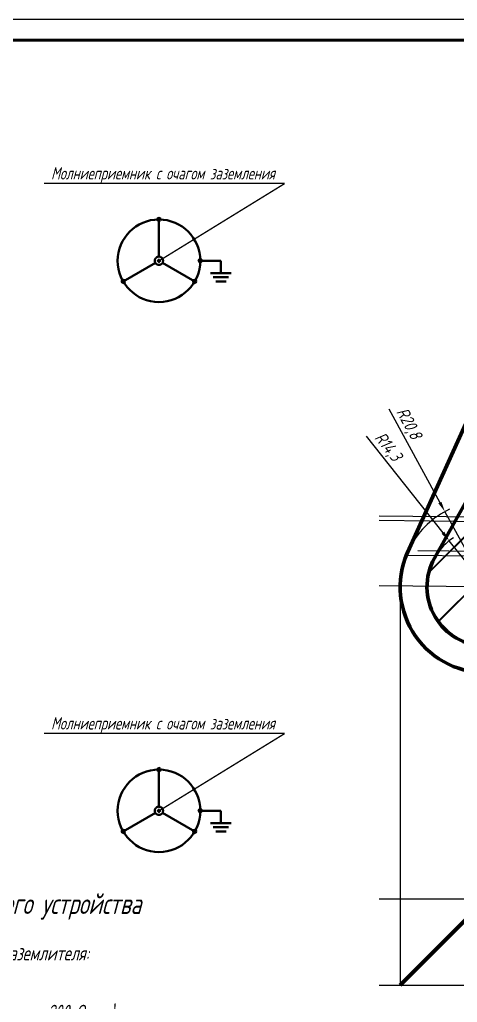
# Model space of a CAD drawing. Header units: millimetres. Extents: x -10490 to 5162, y -5053 to 76.
# Drawn here: x -7217.8 to -7111.8, y -632.2 to -394.1 of the extents above; entities that cross this region are included whole.
import ezdxf
from ezdxf import colors
from ezdxf.entities.mleader import LeaderData, LeaderLine
from ezdxf.math import Vec2, Vec3

# ---------------------------------------------------------------- set-up
doc = ezdxf.new("R2010")
doc.units = ezdxf.units.MM
doc.linetypes.add('gost6', pattern=[12, 8, -1.5, 1, -1.5])
doc.layers.get('Defpoints').update_dxf_attribs({"color": 33})
for name, color, linetype, lineweight in [('Заземление (Вновь)', 6, 'gost6', 50), ('КаБель силовой (Сущ)', 1, 'Continuous', 25), ('Линия выноска', 137, 'Continuous', 25), ('Рамка толстая', 7, 'Continuous', 60), ('Рамка тонкая', 5, 'Continuous', 25), ('Текст', 2, 'Continuous', 25)]:
    doc.layers.add(name, color=color, linetype=linetype, lineweight=lineweight)
doc.styles.add('gost shx', font='gost.shx', dxfattribs={"oblique": 15})
doc.styles.add('SIMPLEX', font='simplex.shx', dxfattribs={"width": 0.7, "oblique": 15})
doc.dimstyles.new('ISO-25', dxfattribs={"dimtxt": 3, "dimasz": 2.5, "dimexe": 1.25, "dimexo": 0.625, "dimtad": 1, "dimtxsty": 'gost shx', "dimcen": 2.5, "dimclrt": 2, "dimadec": 0, "dimazin": 0, "dimtfac": 1, "dimtmove": 0, "dimatfit": 3, "dimfxl": 1, "dimarcsym": 0})

# ---------------------------------------------------------------- blocks, each defined once
blk = doc.blocks.new('A$C0CDB385D')
at = {"layer": 'Рамка толстая'}
blk.add_line((589, 415), (20, 415), dxfattribs=at)
at = {"layer": 'Рамка тонкая'}
blk.add_line((594, 420), (0, 420), dxfattribs=at)
blk = doc.blocks.new('_None')
blk = doc.blocks.new('*D585')
at = {"layer": 'Defpoints', "color": 0, "transparency": 16777216}
for p in [(-7113.77, -520.39), (-7104.87, -531.58)]:
    blk.add_point(p, dxfattribs=at)
at = {"layer": 'КаБель силовой (Сущ)', "color": 0, "lineweight": -2, "transparency": 16777216}
for p, q in [((-7133.9, -495.08), (-7115.33, -518.43)), ((-7104.87, -531.58), (-7113.77, -520.39))]:
    blk.add_line(p, q, dxfattribs=at)
blk.add_arc((-7104.87, -531.58), 14.3, 123.4938, 148.4346, dxfattribs=at)
at = {"layer": 'КаБель силовой (Сущ)', "color": 0, "transparency": 16777216}
blk.add_solid([(-7115, -518.17), (-7115.66, -518.69), (-7113.77, -520.39)], dxfattribs=at)
at = {"layer": 'КаБель силовой (Сущ)', "color": 2, "transparency": 16777216, "insert": (-7128.79, -497.74), "char_height": 3, "attachment_point": 5, "rotation": 308.5022, "style": 'gost shx'}
blk.add_mtext('R14,3', dxfattribs=at)
blk = doc.blocks.new('*D586')
at = {"layer": 'Defpoints', "color": 0, "transparency": 16777216}
for p in [(-7114.84, -513.32), (-7104.87, -531.58)]:
    blk.add_point(p, dxfattribs=at)
at = {"layer": 'КаБель силовой (Сущ)', "color": 0, "lineweight": -2, "transparency": 16777216}
for p, q in [((-7128.43, -488.45), (-7116.04, -511.13)), ((-7104.87, -531.58), (-7114.84, -513.32))]:
    blk.add_line(p, q, dxfattribs=at)
blk.add_arc((-7104.87, -531.58), 20.8, 115.2066, 151.2837, dxfattribs=at)
at = {"layer": 'КаБель силовой (Сущ)', "color": 0, "transparency": 16777216}
blk.add_solid([(-7115.68, -510.93), (-7116.41, -511.33), (-7114.84, -513.32)], dxfattribs=at)
at = {"layer": 'КаБель силовой (Сущ)', "color": 2, "transparency": 16777216, "insert": (-7123.78, -492.07), "char_height": 3, "attachment_point": 5, "rotation": 298.6499, "style": 'gost shx'}
blk.add_mtext('R20,8', dxfattribs=at)

msp = doc.modelspace()

# ---------------------------------------------------------------- hatches: boundary and pattern name
at = {"layer": 'Заземление (Вновь)', "linetype": 'ByBlock'}
h = msp.add_hatch(color=256, dxfattribs=at)
h.paths.add_polyline_path([(-7184.07053, -442.1544), (-7184.07053, -442.5544), (-7183.67053, -442.5544, 0.414213562)])
h.paths.add_polyline_path([(-7184.07053, -442.1544, 0.414213562), (-7184.47053, -442.5544), (-7184.07053, -442.5544)])
h.paths.add_polyline_path([(-7183.67053, -442.5544), (-7184.07053, -442.5544), (-7184.47053, -442.5544, 1)])
at = {"layer": 'Заземление (Вновь)'}
h = msp.add_hatch(color=256, dxfattribs=at)
edge = h.paths.add_edge_path()
edge.add_arc((-7184.07053, -452.5544), 0.40452, 0, 360)
at = {"layer": 'Заземление (Вновь)', "linetype": 'ByBlock'}
h = msp.add_hatch(color=256, dxfattribs=at)
h.paths.add_polyline_path([(-7174.07053, -452.1544), (-7174.07053, -452.5544), (-7173.67053, -452.5544, 0.414213562)])
h.paths.add_polyline_path([(-7174.07053, -452.1544, 0.414213562), (-7174.47053, -452.5544), (-7174.07053, -452.5544)])
h.paths.add_polyline_path([(-7173.67053, -452.5544), (-7174.07053, -452.5544), (-7174.47053, -452.5544, 1)])
h = msp.add_hatch(color=256, dxfattribs=at)
h.paths.add_polyline_path([(-7192.73079, -457.1544), (-7192.73079, -457.5544), (-7192.33079, -457.5544, 0.414213562)])
h.paths.add_polyline_path([(-7192.73079, -457.1544, 0.414213562), (-7193.13079, -457.5544), (-7192.73079, -457.5544)])
h.paths.add_polyline_path([(-7192.33079, -457.5544), (-7192.73079, -457.5544), (-7193.13079, -457.5544, 1)])
h = msp.add_hatch(color=256, dxfattribs=at)
h.paths.add_polyline_path([(-7175.41028, -457.1544), (-7175.41028, -457.5544), (-7175.01028, -457.5544, 0.414213562)])
h.paths.add_polyline_path([(-7175.41028, -457.1544, 0.414213562), (-7175.81028, -457.5544), (-7175.41028, -457.5544)])
h.paths.add_polyline_path([(-7175.01028, -457.5544), (-7175.41028, -457.5544), (-7175.81028, -457.5544, 1)])
h = msp.add_hatch(color=256, dxfattribs=at)
h.paths.add_polyline_path([(-7184.07053, -575.39343), (-7184.07053, -575.79343), (-7183.67053, -575.79343, 0.414213562)])
h.paths.add_polyline_path([(-7184.07053, -575.39343, 0.414213562), (-7184.47053, -575.79343), (-7184.07053, -575.79343)])
h.paths.add_polyline_path([(-7183.67053, -575.79343), (-7184.07053, -575.79343), (-7184.47053, -575.79343, 1)])
at = {"layer": 'Заземление (Вновь)'}
h = msp.add_hatch(color=256, dxfattribs=at)
edge = h.paths.add_edge_path()
edge.add_arc((-7184.07053, -585.79343), 0.40452, 0, 360)
at = {"layer": 'Заземление (Вновь)', "linetype": 'ByBlock'}
h = msp.add_hatch(color=256, dxfattribs=at)
h.paths.add_polyline_path([(-7174.07053, -585.39343), (-7174.07053, -585.79343), (-7173.67053, -585.79343, 0.414213562)])
h.paths.add_polyline_path([(-7174.07053, -585.39343, 0.414213562), (-7174.47053, -585.79343), (-7174.07053, -585.79343)])
h.paths.add_polyline_path([(-7173.67053, -585.79343), (-7174.07053, -585.79343), (-7174.47053, -585.79343, 1)])
h = msp.add_hatch(color=256, dxfattribs=at)
h.paths.add_polyline_path([(-7192.73079, -590.39343), (-7192.73079, -590.79343), (-7192.33079, -590.79343, 0.414213562)])
h.paths.add_polyline_path([(-7192.73079, -590.39343, 0.414213562), (-7193.13079, -590.79343), (-7192.73079, -590.79343)])
h.paths.add_polyline_path([(-7192.33079, -590.79343), (-7192.73079, -590.79343), (-7193.13079, -590.79343, 1)])
h = msp.add_hatch(color=256, dxfattribs=at)
h.paths.add_polyline_path([(-7175.41028, -590.39343), (-7175.41028, -590.79343), (-7175.01028, -590.79343, 0.414213562)])
h.paths.add_polyline_path([(-7175.41028, -590.39343, 0.414213562), (-7175.81028, -590.79343), (-7175.41028, -590.79343)])
h.paths.add_polyline_path([(-7175.01028, -590.79343), (-7175.41028, -590.79343), (-7175.81028, -590.79343, 1)])
at = {"layer": 'КаБель силовой (Сущ)'}
h = msp.add_hatch(dxfattribs=at)
h.set_pattern_fill('JIS_LC_20', color=4, scale=0.5, style=0)
h.set_pattern_definition([(45, (-25782.101, 4369.443), (-7.071068, 7.071068), []), (45, (-25781.901, 4369.443), (-7.071068, 7.071068), [])])
h.paths.add_polyline_path([(-7117.37181, -524.63147), (-7098.41593, -490.52016), (-7085.3855, -453.73544, -0.454581427), (-7065.35007, -445.80174), (-7029.74799, -464.16835), (-6990.06161, -467.0407, -0.70653205), (-6982.91412, -493.03291), (-7014.35558, -514.95913), (-7042.03858, -542.21913, -0.199138009), (-7052.19456, -546.32943), (-7104.99467, -545.87709, -0.569062781)])

# ---------------------------------------------------------------- linework, layer by layer
at = {"color": 5, "lineweight": 80}
msp.add_line((-7124.21968, -523.94128), (-7090.86837, -449.96178), dxfattribs=at)
at = {"color": 6, "lineweight": 80}
for p, q in [((-7098.41593, -490.52016), (-7117.37181, -524.63147)), ((-7104.87216, -607.19655), (-7125.67216, -627.99655))]:
    msp.add_line(p, q, dxfattribs=at)
at = {"color": 5, "lineweight": 80}
msp.add_arc((-7104.87216, -531.57761), 20.8, 153.0053709, 269.5099796, dxfattribs=at)
at = {"color": 6, "lineweight": 80}
msp.add_arc((-7104.87216, -531.57761), 14.3, 150.9387797, 269.5243266, dxfattribs=at)
at = {"layer": 'Заземление (Вновь)', "linetype": 'ByBlock'}
for p, q in [((-7184.07053, -451.5544), (-7184.07053, -442.5544)), ((-7184.93656, -453.0544), (-7192.73079, -457.5544)), ((-7183.20451, -453.0544), (-7175.41028, -457.5544)), ((-7174.07053, -452.5544), (-7169.07053, -452.5544)), ((-7169.07053, -452.5544), (-7169.07053, -455.5544)), ((-7166.57053, -455.5544), (-7171.57053, -455.5544)), ((-7167.19553, -456.5544), (-7170.94553, -456.5544)), ((-7167.82053, -457.5544), (-7170.32053, -457.5544)), ((-7184.07053, -584.79343), (-7184.07053, -575.79343)), ((-7184.93656, -586.29343), (-7192.73079, -590.79343)), ((-7183.20451, -586.29343), (-7175.41028, -590.79343)), ((-7174.07053, -585.79343), (-7169.07053, -585.79343)), ((-7169.07053, -585.79343), (-7169.07053, -588.79343)), ((-7166.57053, -588.79343), (-7171.57053, -588.79343)), ((-7167.19553, -589.79343), (-7170.94553, -589.79343)), ((-7167.82053, -590.79343), (-7170.32053, -590.79343))]:
    msp.add_line(p, q, dxfattribs=at)
for centre, radius in [((-7184.07053, -452.5544), 10), ((-7184.07053, -442.5544), 0.4), ((-7174.07053, -452.5544), 0.4), ((-7192.73079, -457.5544), 0.4), ((-7175.41028, -457.5544), 0.4), ((-7184.07053, -585.79343), 10), ((-7184.07053, -575.79343), 0.4), ((-7174.07053, -585.79343), 0.4), ((-7192.73079, -590.79343), 0.4), ((-7175.41028, -590.79343), 0.4)]:
    msp.add_circle(centre, radius, dxfattribs=at)
at = {"layer": 'Заземление (Вновь)'}
for centre, radius in [((-7184.07053, -452.5544), 1), ((-7184.07053, -452.5544), 0.25), ((-7184.07053, -585.79343), 1), ((-7184.07053, -585.79343), 0.25)]:
    msp.add_circle(centre, radius, dxfattribs=at)
at = {"layer": 'КаБель силовой (Сущ)'}
for p, q in [((-7130.78558, -514.36857), (-6995.89167, -515.7771)), ((-6994.46404, -517.15315), (-7130.78558, -515.46313)), ((-6993.87619, -523.99292), (-7121.37078, -522.80671)), ((-6993.91414, -525.29089), (-7124.50843, -523.93829)), ((-6994.2309, -532.58282), (-7130.78558, -531.27759)), ((-7125.67216, -531.57761), (-7125.67216, -627.99655)), ((-6968.33786, -607.19655), (-7130.78558, -607.19655)), ((-7130.78558, -627.99655), (-6968.33786, -627.99655))]:
    msp.add_line(p, q, dxfattribs=at)

# ---------------------------------------------------------------- block references
msp.add_blockref('A$C0CDB385D', (-7519.0436, -814.14684))

# ---------------------------------------------------------------- texts
at = {"layer": 'Текст', "insert": (-7303.65285, -605.79705), "char_height": 5, "attachment_point": 1, "line_spacing_factor": 0.9, "style": 'SIMPLEX'}
msp.add_mtext_dynamic_manual_height_columns('\\A1;\\pi35.22,l5;Расчет заземляющего устройства\\P\\pi10;{\\H0.7x;\\P1. Сопротивление одного вертикального заземлителя:\\P\\pi0,l20,t15;Rв = \\S0,366p/L; (Lg \\S2L/D;\\H1.4286x; \\H0.7x;+ \\H1x;\\S1/2 ;\\H1.4286x; \\H0.7x;Lg \\S4T+L/4T-L;), где\\Pp-удельное сопротивление грунта (принято 200 Ом*м), \\PL-длина вертикального заземлителя, \\PD-диаметр вертикального заземлителя,\\PТ-заглубление электрода (расстояние от поверхности земли до середины вертикального заземлителя) \\PRв = \\S0,366х200/5; (Lg \\S2x5/0,018; + \\S1/2 ; Lg \\S4x3+5/4x3-5;) = 42,9 Ом\\Q0; \\H1.4286x;\\P\\pi10,l5,tz;\\H0.7x;\\Q15;2. Общее сопротивление вертикальных заземлителей:\\P\\pi0,l20;\\H0.99996x;Rв.к. = \\SRв/nηв;\\H0.99996x; , гд\\H0.99998x;е\\P\\H0.99998x;n-общее количество вертикальных заземлителей\\P\\fArial|b0|i0|c0|p34;η\\Fgost|c204;в- коэффициент использования вертикального заземлителя (принят 0,5)\\PRв.к. = \\S42,9/22х0,5; = 3,9 Ом\\H0.99996x;\\P\\pi10,l5;3. Сопротивление горизонтального заземлителя:\\P\\pi0,l20;\\H1.0001x;Rг.к. = \\H1x;\\S0,366p/Lηг;\\H1x; Lg \\H1x;\\S2L²/bt;\\H1x;, где\\PL-общая длина горизонтального заземлителя\\P\\fArial|b0|i0|c0|p34;\\H0.99991x;η\\Fgost|c204;г- коэффициент использования горизонтального заземлителя (принят 0,27)\\Pb-ширина горизонтального заземлителя\\Pt-расстояние от поверхности земли до горизонтального заземлителя\\H0.99997x;\\PRг.к. = \\H1.0001x;\\S0,366х200/106х0,27; Lg \\S2x80²/0,05х0,5; = 15,09 Ом\\H0.99987x;\\P\\pi10,l5;4. Общее сопротивление заземляющего устройства:\\P\\pi0,l20;\\H1.0002x;Rз.у. = \\SRв.к. х Rг.к./Rв.к. + Rг.к.; \\P\\H0.99999x;Rз.у. =  \\S3,9х15,09/3,9+15,09; = 3,1 Ом\\P\\pl15;\\PСогласно ПУЭ сопротивление заземляющего устройства не должно превышать ^J4 ом, полученное значение 3,1 Ом не превышает допустимого. \\P}', width=177.5, gutter_width=12.5, heights=[253], dxfattribs=at)

# ---------------------------------------------------------------- dimensions: what is measured, and where the dimension line sits
at = {"layer": 'КаБель силовой (Сущ)'}
for mpoint, picture, middle in [((-7114.84484, -513.32424), '*D586', (-7125.84025, -493.19893)), ((-7113.77455, -520.38665), '*D585', (-7130.62818, -499.20041))]:
    dim = msp.add_radius_dim(center=(-7104.87216, -531.57761), mpoint=mpoint, dimstyle='ISO-25', dxfattribs=at)
    dim.commit()
    dim.dimension.update_dxf_attribs({"geometry": picture, "text_midpoint": middle, "dimtype": 164})

# ---------------------------------------------------------------- leaders
at = {"layer": 'Линия выноска'}
ml = msp.add_multileader_mtext('Standard', dxfattribs=at)
ml.set_content('\\pxsm0.75;Молниеприемник с очагом заземления', color=2, style='SIMPLEX')
ml.set_leader_properties()
ml.set_arrow_properties(name='NONE')
ml.build(insert=Vec2(0, 0))
ml.multileader.update_dxf_attribs({"text_left_attachment_type": 6, "text_right_attachment_type": 6, "dogleg_length": 0.62405, "arrow_head_size": 2})
ctx = ml.context
ctx.base_point, ctx.char_height, ctx.arrow_head_size, ctx.plane_origin = Vec3(-7221.14594, -433.86276), 3, 2, Vec3(-7401.1355, -547.70042)
ctx.left_attachment, ctx.right_attachment, ctx.text_align_type = 6, 6, 2
notes = []
notes.append((ctx, [(0, (1, 1, 0), (-7153.69801, -433.86276), (-1, 0), 0.31202, [(0, [(-7184.07053, -452.5544)], 0, [])])]))
ctx.mtext.insert, ctx.mtext.alignment, ctx.mtext.flow_direction = Vec3(-7156.01004, -429.86276), 3, 5
ml = msp.add_multileader_mtext('Standard', dxfattribs=at)
ml.set_content('\\pxsm0.75;Молниеприемник с очагом заземления', color=2, style='SIMPLEX')
ml.set_leader_properties()
ml.set_arrow_properties(name='NONE')
ml.build(insert=Vec2(0, 0))
ml.multileader.update_dxf_attribs({"text_left_attachment_type": 6, "text_right_attachment_type": 6, "dogleg_length": 0.62405, "arrow_head_size": 2})
ctx = ml.context
ctx.base_point, ctx.char_height, ctx.arrow_head_size, ctx.plane_origin = Vec3(-7221.14594, -567.10178), 3, 2, Vec3(-7401.1355, -680.93944)
ctx.left_attachment, ctx.right_attachment, ctx.text_align_type = 6, 6, 2
notes.append((ctx, [(0, (1, 1, 0), (-7153.69801, -567.10178), (-1, 0), 0.31202, [(0, [(-7184.07053, -585.79343)], 0, [])])]))
ctx.mtext.insert, ctx.mtext.alignment, ctx.mtext.flow_direction = Vec3(-7156.01004, -563.10178), 3, 5
for ctx, leaders in notes:
    for number, flags, end, landing, length, lines in leaders:
        leader = LeaderData()
        leader.index, (leader.has_last_leader_line, leader.has_dogleg_vector, leader.attachment_direction) = number, flags
        leader.last_leader_point, leader.dogleg_vector, leader.dogleg_length = Vec3(end), Vec3(landing), length
        for number, points, colour, breaks in lines:
            line = LeaderLine()
            line.index, line.vertices, line.color, line.breaks = number, Vec3.list(points), colors.encode_raw_color(colour), breaks
            leader.lines.append(line)
        ctx.leaders.append(leader)

doc.saveas('drawing.dxf')
